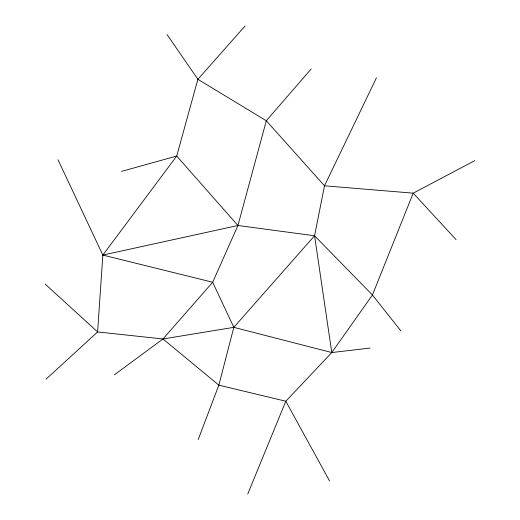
<?xml version="1.0" encoding="UTF-8"?>
<svg xmlns="http://www.w3.org/2000/svg" width="520" height="520" viewBox="0 0 520 520"><rect width="100%" height="100%" fill="white"/><g stroke="black" fill="none" stroke-linecap="round" stroke-linejoin="round"><path stroke-width="0.78" d="M57.974 159.712L102.843 255.08L97.604 331.942L46.02 379.216M247.754 494L285.812 401.238L331.786 352.547L314.561 235.761L324.506 185.796L376.447 77.785M400.913 330.928L372.437 294.996L314.561 235.761L233.818 327.353L218.849 385.151L198.237 439.472M114.472 374.757L162.994 338.969L212.68 282.243L237.926 225.505L266.312 120.763L311.188 68.952M45.188 284.083L97.604 331.942L162.994 338.969L233.818 327.353L331.786 352.547L372.437 294.996L413.199 193.161L474.812 160.654M233.818 327.353L212.68 282.243L102.843 255.08L176.722 156.046L197.88 79.293L245.069 26M121.544 171.386L176.722 156.046L237.926 225.505L314.561 235.761M102.843 255.08L237.926 225.505M331.786 352.547L370.038 348.082M162.994 338.969L218.849 385.151L285.812 401.238L329.602 481.026M456.085 239.649L413.199 193.161L324.506 185.796L266.312 120.763L197.88 79.293L167.076 34.613"/></g></svg>
